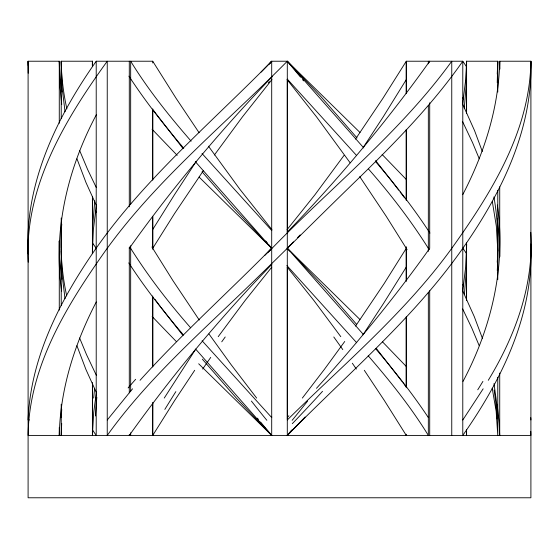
<?xml version="1.0" encoding="UTF-8"?>
<svg xmlns="http://www.w3.org/2000/svg" width="559" height="559" viewBox="0 0 559 559"><rect width="100%" height="100%" fill="white"/><g stroke="black" fill="none" stroke-linecap="round" stroke-linejoin="round"><path stroke-width="0.84" d="M287.291 267.216L287.291 419.124M287.291 249.265L287.291 247.56M287.291 232.174L287.298 80.028M406.225 387.736L406.239 316.792M406.246 280.891L406.246 246.701M406.26 200.548L406.267 129.604M406.274 93.702L406.281 61.224L462.782 61.224L466.451 66.598M466.527 300.553L466.548 244.143M466.576 113.365L466.59 61.224L497.776 61.224L497.244 82.753M59.149 240.957L59.673 259.006L61.735 279.088M271.702 417.293L271.709 416.797M499.788 256.329L499.257 237.582L497.335 218.597M194.7 370.282L174.694 400.44L152.719 435.412L152.775 403.123M96.462 391.894L93.716 412.276L92.41 435.412L92.494 384.319M92.535 66.451L92.41 61.224L92.375 65.55L92.41 61.224L61.224 61.224L62.007 86.701L65.04 111.737M92.34 253.667L93.367 229.616L96.344 205.391M466.688 244.311L465.661 267.146L462.607 291.805M499.746 69.337L499.725 61.224L530.903 61.224C532.818 129.779 501.171 193.505 462.782 248.315C413.52 318.756 347.034 374.376 287.298 435.412L287.298 61.224L271.702 61.224C211.113 123.022 143.712 179.432 94.15 251.096C59.673 301.175 30.563 358.033 28.097 419.963L29.396 419.942M61.217 249.014L61.93 273.344L65.012 298.66M464.27 108.271L466.15 85.674L466.59 61.224L465.71 79.63L462.579 104.603M497.265 270.57C498.579 246.002 498.286 221.21 493.897 196.936M61.707 423.331L61.224 435.412L61.224 404.227M497.237 74.109L497.776 61.224L497.776 92.06M61.224 417.559L61.756 409.454M497.587 256.672L497.217 262.255M61.763 224.138C59.974 248.14 61.56 272.415 66.724 295.928M93.653 398.064L94.611 388.547M464.389 294.558L466.353 269.787L466.43 242.976M94.744 200.828L92.612 226.989L92.528 253.674M96.379 114.672C67.793 168.287 52.812 230.434 61.644 291.099M463.034 381.371C491.48 327.714 506.321 265.623 497.349 204.992M96.267 301.958C74.85 343.177 60.162 388.687 59.275 435.412L59.275 427.446M462.761 194.623C484.185 153.439 498.824 107.922 499.725 61.224L499.725 69.023M488.28 380.302C515.174 336.001 534.152 284.852 530.77 232.313M406.358 79.511L383.167 116.922L363.371 147.227M406.267 267.09L383.509 303.474L362.966 334.848M152.628 229.658L174.478 194.714L196.013 161.747M483.158 388.812L462.782 420.012M164.248 398.064L195.273 349.843M199.109 132.735L176.092 98.321L152.719 61.224L96.218 61.224C56.739 117.292 24.407 183.611 28.188 253.877M203.574 170.383L174.583 213.51L152.719 248.315L173.017 280.772L199.256 320.027M355.496 139.1L382.908 98.321L406.281 61.224L406.281 93.276M355.552 326.1L384.194 283.518L406.281 248.315L386.171 216.207L359.723 176.602M129.29 248.315C172.486 187.586 220.686 130.457 272.205 76.639M344.735 341.479L324.437 369.296L302.356 398.064M214.37 155.018L242.417 116.922L271.988 79.511M429.71 61.224C386.549 121.68 338.838 178.887 287.151 232.23M344.044 155.381L314.976 194.714L287.06 229.658M218.206 336.672L245.115 300.497L271.821 267.09M107.244 420.012L132.546 388.812M269.466 250.991C330.271 187.838 400.062 132.714 451.756 61.224L451.756 435.412M269.138 64.271L271.702 61.224L271.702 435.412L198.683 363.769M305.088 417.021L287.298 435.412L291.036 430.975M287.298 435.412L292.469 429.368M270.046 63.167L271.702 61.224L261.088 72.111M267.698 252.773L271.597 248.315L268.795 251.096C226.039 294.313 180.753 335.093 140.043 380.302M290.701 244.43L287.298 248.315L293.482 241.886M287.836 416.951L288.919 415.735M268.334 82.914L269.459 81.649M316.471 388.316C356.726 343.771 394.947 297.29 429.71 248.315L429.71 102.8M297.605 237.582L300.183 234.892M264.952 255.267L271.646 248.315M271.87 264.323C220.19 317.708 172.472 374.942 129.29 435.412L129.29 434.42M360.024 132.525L287.298 61.224C225.794 123.602 156.562 179.425 105.211 251.096C66.654 305.661 29.026 366.431 28.097 435.412L530.903 435.412L530.777 431.373M359.919 319.475L287.382 248.315L289.534 250.991M199.102 177.084L271.702 248.315L268.404 244.311M382.132 154.487L406.512 179.718M382.566 341.912L406.721 366.928M177.189 155.332L152.069 129.234M176.113 341.36L152.153 316.52M300.539 77.163L287.298 61.224L320.503 96.183L357.047 137.947M260.536 422.01L271.702 435.412L236.569 398.343L202.337 359.151M356.104 154.976L287.291 79.112M202.085 340.759L271.702 417.559M202.016 153.494L271.821 230.601M356.705 342.751L286.879 265.56M363.203 334.282L287.403 248.315L325.366 288.535L356.481 324.22M363.783 147.953L287.298 61.224M195.357 161.677L271.702 248.315L233.292 207.585L202.051 171.781M191.136 141.168C169.188 115.958 148.17 89.761 130.666 61.224L130.666 204.14M368.192 355.797C389.986 380.931 410.921 406.994 428.334 435.412L428.334 292.497M195.58 349.005L271.702 435.412M368.619 169.16C390.818 194.42 411.382 221.168 429.207 249.705M190.668 327.812C168.378 302.433 147.695 275.587 129.786 246.931M375.543 348.599C394.277 370.68 412.311 393.417 428.334 417.559M375.473 161.495C394.954 184.302 413.604 207.892 429.941 233.082M183.59 335.086C163.99 312.097 145.235 288.304 128.808 262.919M183.757 148.205C164.22 125.195 145.417 101.479 128.954 76.15M271.94 229.658L239.86 189.256L208.444 146.178M265.658 240.971L267.3 242.976M287.179 267.09L313.885 300.497L340.794 336.672M287.012 79.511L316.583 116.922L350.123 162.781M257.371 418.139L258.426 419.425M302.552 79.63L303.551 80.866M375.62 160.58L391.342 180.543M376.382 348.509L401.949 381.371M182.933 148.428L156.702 114.588M182.52 334.953L161.062 307.422M256.644 398.064L230.951 364.454L208.975 333.996M391.803 181.144L398.721 190.151M400.083 191.94L404.59 197.9M158.98 304.69L160.538 306.737M158.463 304.005L154.857 299.233M402.927 382.677L403.912 383.984M404.402 384.641L405.862 386.597M153.194 109.906L156.192 113.917M462.908 248.315L466.283 253.185M96.218 248.315L92.361 242.746M92.396 429.829L96.218 435.412L96.218 61.224M364.3 370.282L384.306 400.44L406.281 435.412L406.281 434.245M429.2 62.65L428.334 61.224L428.334 63.796M407.078 249.656L406.281 248.315L406.281 281.233M151.922 246.98L152.719 248.315L152.719 216.27M462.691 284.482L463.411 285.831M95.484 210.352L96.581 212.42M95.463 397.505L96.253 399.014M462.761 97.678L463.537 99.174M96.351 375.327L86.526 354.63L79.588 337.957M462.684 121.813L472.572 142.657L479.28 158.833M462.677 308.959L471.796 328.049L479.21 345.707M96.274 187.531L87.623 169.496L79.727 150.72M462.426 103.674L474.57 130.659L482.319 151.489M462.684 290.876L474.277 316.625L482.557 338.691M96.414 205.558L85.995 182.562L76.988 158.833M96.407 392.572L85.918 369.464L76.918 345.707M66.891 108.893C63.377 93.255 61.462 77.254 61.224 61.224L61.224 118.613M492.311 201.471L496.329 226.143L497.817 251.096M492.199 388.198L496.161 411.298L497.776 435.412L497.776 377.297M494.002 383.614L496.665 402.983L497.776 417.559M61.797 91.942L60.19 78.491L59.275 61.224L28.097 61.224L28.188 73.222M497.21 404.597L499.201 423.191L499.725 435.412L499.725 373.049M61.735 104.484L59.778 84.192L59.275 61.224L59.275 123.232M530.77 417.657L530.903 419.963M530.77 244.143C534.18 314.025 501.912 379.575 462.782 435.412L462.782 61.224C433.141 103.715 396.778 140.896 359.898 177.084C322.326 213.461 285.418 250.523 247.819 286.879C198.822 334.198 147.143 379.757 107.244 435.412L107.244 61.224C64.984 119.633 24.156 187.286 28.216 262.185M28.223 65.543L28.097 61.224L28.097 497.776L530.903 497.776L530.903 61.224C529.841 131.372 491.249 193.051 451.763 248.315C405.086 312.844 343.596 364.314 287.298 419.963L287.298 419.55M466.458 429.703L466.59 435.412L466.59 431.08M466.569 430.758L466.59 435.412M92.41 61.224L92.41 65.501M92.445 197.131L92.459 253.541M499.725 186.818L499.725 256.979M497.776 190.284L497.776 279.647M466.59 61.224L466.59 76.814M466.59 78.546L466.59 112.331M466.59 244.856L466.59 299.421M429.71 290.757L429.71 435.412M428.334 105.77L428.334 251.382M406.281 129.653L406.281 199.815M406.281 318.476L406.281 386.905M152.726 109.948L152.74 180.033M152.747 216.787L152.754 249.265M152.761 297.136L152.775 366.369M152.719 61.224L152.719 62.957M152.719 108.865L152.719 179.893M152.719 295.956L152.719 366.984M152.719 402.494L152.719 435.412M130.666 245.722L130.666 391.237M130.666 432.813L130.666 435.412M129.29 61.224L129.29 206.788M129.29 247.274L129.29 392.837M92.41 196.349L92.41 253.513M92.41 382.573L92.41 435.412M61.224 218.003L61.224 248.315M61.224 250.914L61.224 305.487M59.275 241.215L59.275 310.112M482.92 381.385A497.496 217.884 -37.4 0 1 477.749 389.791M333.779 336.979A458.792 118.529 51.4 0 1 342.8 349.613M352.324 363.231A458.792 118.529 51.4 0 1 356.335 369.052M322.529 391.307A512.561 181.221 -45.5 0 1 292.315 423.659M266.853 420.312A536.151 230.434 49.9 0 1 251.403 401.076M128.123 387.939A497.496 271.485 -31.5 0 1 135.655 379.302M95.47 415.994A536.151 370.289 -36.5 0 1 96.854 397.316M164.828 409.412A536.151 98.894 -53.7 0 1 175.854 391.614M202.665 369.052A458.792 118.529 -51.4 0 1 210.729 357.397M221.741 341.822A458.792 118.529 -51.4 0 1 225.221 336.979M307.597 401.076A536.151 230.434 -49.9 0 1 292.147 420.312M494.107 390.021A512.561 341.877 28.3 0 1 497.091 418.873"/></g></svg>
